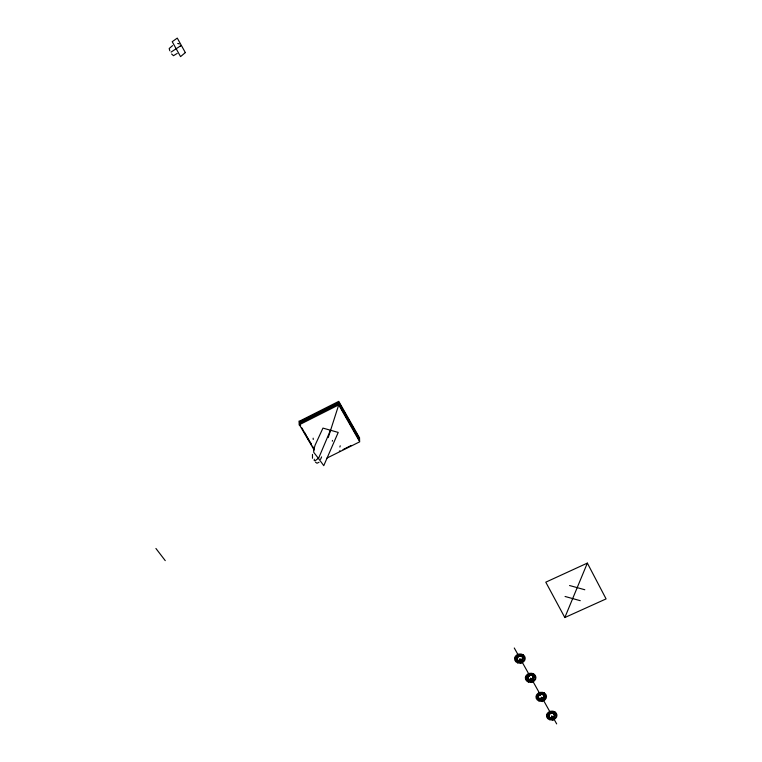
<?xml version="1.0" encoding="UTF-8"?>
<svg xmlns="http://www.w3.org/2000/svg" width="762" height="762" viewBox="0 0 762 762"><rect width="100%" height="100%" fill="white"/><g stroke="black" fill="none" stroke-linecap="round" stroke-linejoin="round"><path stroke-width="1.14" d="M332.337 441.188L332.47 440.417M314.325 459.21L314.23 460.524L315.087 460.81L318.678 458.057L330.46 430.197M339.881 447.027L340.214 445.808M328.251 437.55L338.719 404.898L359.74 441.798L327.003 458.048M312.468 454.4L312.496 458.276M320.526 459.4L321.602 456.895M543.963 697.449C545.144 690.953 533.848 696.23 540.21 699.097A2.248 0.648 1.9 0 0 541.068 699.287L541.363 699.287A2.21 0.591 -13.7 0 0 542.458 699.002A2.2 0.657 -29.5 0 0 543.373 698.392L543.963 697.449A2.219 0.867 -45 0 1 543.592 698.173M564.823 617.544L587.35 563.099L606.085 598.903L564.823 617.544L545.783 582.178L587.35 563.099M351.244 445.437L343.071 449.57M517.493 657.082C517.16 669.055 529.399 652.224 517.693 656.939A2.248 2.143 86 0 1 518.617 656.301A2.248 2.21 25.4 0 1 519.741 656.015L520.027 655.987A2.296 2.153 44.2 0 1 520.884 656.13A2.286 2.019 68.8 0 1 521.656 656.425L521.875 656.606A2.248 1.762 87.9 0 1 522.561 657.387A2.238 1.486 -75.4 0 1 522.856 658.339L522.837 658.53A2.248 1.181 -60.7 0 1 522.665 659.34A2.238 0.933 -45.1 0 1 522.284 660.006M554.031 716.89L554.631 715.337A2.2 1.41 -74.3 0 0 554.365 714.404C547.611 708.67 547.364 721.833 553.869 717.147A2.181 0.629 -29.5 0 1 552.945 717.747A2.2 0.552 -13.7 0 1 551.85 718.023L551.555 718.023A2.238 0.619 1.9 0 1 550.697 717.937M522.265 659.997L522.084 660.225A2.219 0.733 -29.6 0 1 521.151 660.844A2.229 0.657 -13.8 0 1 520.046 661.13L519.741 661.13A2.267 0.714 1.9 0 1 518.884 661.045A2.286 0.838 17.3 0 1 518.141 660.683L517.903 660.559A2.267 1.095 31.4 0 1 517.217 659.778A2.276 1.372 45.5 0 1 516.941 658.825L516.931 658.549A2.296 1.695 58.7 0 1 517.093 657.816A2.286 1.962 73.3 0 1 517.503 657.12M532.981 679.199L532.8 679.418A2.21 0.695 -29.6 0 1 531.876 680.028A2.219 0.619 -13.8 0 1 530.771 680.314L530.466 680.314A2.257 0.686 1.9 0 1 529.609 680.228A2.276 0.819 17.2 0 1 528.876 679.875L528.647 679.752A2.267 1.076 31.2 0 1 527.952 678.98A2.267 1.362 44.9 0 1 527.685 678.028C534.562 667.226 535.048 687.819 527.666 677.713A2.296 1.686 57.7 0 1 527.847 677.037A2.276 1.953 71.5 0 1 528.257 676.351L528.447 676.17A2.238 2.134 81.2 0 1 529.371 675.542A2.248 2.2 33.4 0 1 530.485 675.265L530.771 675.227A2.296 2.143 46.4 0 1 531.619 675.37A2.286 2 70 0 1 532.381 675.665L532.609 675.837A2.238 1.743 88.6 0 1 533.286 676.618A2.219 1.457 -75 0 1 533.571 677.561L533.562 677.789A2.238 1.153 -60.5 0 1 533.381 678.542A2.229 0.905 -45 0 1 533 679.199M319.04 462.239L317.002 463.248L315.497 462.182M543.563 698.125L541.915 699.135L540.21 699.097A2.267 0.791 17.1 0 1 539.486 698.84L539.258 698.716A2.257 1.057 30.9 0 1 538.572 697.954M177.213 53.407L173.498 55.693L171.612 53.997M171.088 52.083L180.88 45.672L180.261 45.987M172.555 45.634L169.183 48.511L169.812 50.787M299.628 421.977L338.757 402.241L359.664 438.969M299.542 422.891L338.747 403.117L359.683 439.912M338.719 404.898L299.38 424.729L314.163 450.047M516.407 660.254L516.655 661.321L515.217 658.111L522.761 654.729L524.246 657.92L522.761 654.729M527.056 679.266L527.399 680.504L525.961 677.304L533.476 673.951L534.962 677.142L533.476 673.951M532.676 677.332L534.819 676.38M537.743 698.354L538.02 699.468L536.581 696.268L544.068 692.963L545.544 696.144L544.068 692.963M548.402 717.375L548.516 718.223L547.078 715.023L554.536 711.756L556.012 714.927L554.536 711.756M339.366 451.075L339.966 450.828M177.67 43.51L178.194 43.586M565.061 596.475L580.263 600.685M569.566 585.521L584.816 589.75M542.096 698.735L541.792 697.563L541.096 697.725L542.477 699.011L542.23 698.03A2.934 2.496 -8.5 0 0 543.887 696.03M178.737 43.748L179.28 44.015M520.941 659.911L521.16 660.854A5.048 0.619 64.9 0 1 520.722 660.463L520.751 660.53M155.915 548.469L165.259 560.642M520.627 660.378L519.875 659.273L521.16 660.854L520.989 660.111M309.886 441.931L309.201 440.884M308.858 440.35L303.99 431.606M300.257 423.11L298.999 421.091L299.275 425.148M300.885 423.072L299.714 421.062L338.766 401.355L359.635 438.026M300.647 425.825L299.466 423.805L338.728 404.012L359.712 440.855M301.828 427.853L303.6 430.882M304.771 432.911L305.953 434.931M307.134 436.95L308.905 439.988M310.086 442.008L311.267 444.027M312.449 446.056L314.22 449.085M515.217 658.111L516.245 659.949M525.961 677.304L526.885 678.961M536.581 696.268L537.581 698.059M547.078 715.023L548.23 717.08M514.274 647.986L518.855 656.196M520.57 659.273L529.742 675.684M532.028 679.79L540.62 695.182M542.344 698.259L550.936 713.642M556.67 723.9L552.65 716.718L552.945 717.756L551.745 716.318L552.583 717.518A5.01 0.591 65.2 0 0 552.945 717.718L552.745 716.975M551.802 715.861L552.993 720.471M542.277 698.24L542.439 698.906M541.306 697.087L542.449 701.602M531.647 679.085L531.876 680.037L530.485 678.694L531.171 678.551L531.485 679.742A5.039 0.61 65 0 0 531.876 679.999L531.695 679.285M530.695 678.085L531.781 682.523M519.903 658.644L520.989 663.216M313.163 438.169L313.23 439.503M554.06 716.937A2.2 0.838 -44.9 0 0 554.479 716.29A2.21 1.095 -60.2 0 0 554.612 715.566L554.345 714.318A2.219 1.705 89.8 0 0 553.698 713.661L553.469 713.489A2.267 1.972 72.1 0 0 552.726 713.184A2.286 2.124 50.4 0 0 551.879 713.061L551.602 713.089A2.248 2.181 42.4 0 0 550.497 713.365A2.238 2.115 73.1 0 0 549.573 713.975L549.383 714.146A2.276 1.934 68.1 0 0 548.983 714.832A2.286 1.667 55.9 0 0 548.802 715.528L548.811 715.794A2.257 1.324 43.9 0 0 549.088 716.718A2.257 1.038 30.7 0 0 549.745 717.471L549.964 717.594A2.257 0.762 17 0 0 550.726 717.918M311.201 443.913A88.192 16.231 63.1 0 1 310.229 442.446M553.803 715.947A2.924 2.467 -8.6 0 1 553.536 716.223M548.745 715.566A2.924 2.467 -8.6 0 1 550.335 712.337A2.924 2.467 -8.6 0 1 554.107 713.413M538.258 696.82A2.934 2.496 -8.5 0 1 539.744 693.591A2.934 2.496 -8.5 0 1 543.544 694.487M542.468 698.964A5.02 0.6 65.1 0 1 542.068 698.668M543.973 697.535A2.219 1.124 -60.3 0 0 544.144 696.792L544.135 696.468A2.21 1.438 -74.7 0 0 543.887 695.611A2.229 1.724 89.2 0 0 543.211 694.858L542.982 694.687A2.276 1.991 71.1 0 0 542.23 694.382A2.286 2.134 48.5 0 0 541.382 694.258L541.106 694.287A2.248 2.191 38.8 0 0 539.991 694.563A2.238 2.124 76.9 0 0 539.067 695.182L538.877 695.354A2.276 1.943 69.8 0 0 538.477 696.049A2.286 1.676 56.8 0 0 538.296 696.744L538.305 697.02A2.267 1.343 44.4 0 0 538.591 697.954M533.305 677.056A2.953 2.524 -8.4 0 1 532.181 678.78M530.838 679.323A2.953 2.524 -8.4 0 1 529.59 679.304M527.647 677.856A2.953 2.524 -8.4 0 1 529.228 674.551A2.953 2.524 -8.4 0 1 533.057 675.656M522.57 658.044A2.962 2.562 -8.3 0 1 520.741 659.997M516.912 658.673A2.962 2.562 -8.3 0 1 518.493 655.33A2.962 2.562 -8.3 0 1 522.341 656.444M313.63 450.094L313.763 452.39A116.253 28.385 60.6 0 1 323.755 465.677L338.214 432.425L322.955 428.101L315.144 445.056L313.63 450.094M185.347 52.588L180.565 56.617L172.222 41.71L177.27 38.1L185.347 52.588M549.45 719.671A5.267 4.448 -8.6 0 0 556.955 714.994A5.267 4.448 -8.6 0 0 548.764 712.003A5.267 4.448 -8.6 0 0 549.45 719.671M538.963 700.945A5.286 4.505 -8.5 0 0 546.497 696.211A5.286 4.505 -8.5 0 0 538.248 693.182A5.286 4.505 -8.5 0 0 538.963 700.945M528.352 682.009A5.315 4.553 -8.4 0 0 535.915 677.208A5.315 4.553 -8.4 0 0 527.609 674.151A5.315 4.553 -8.4 0 0 528.352 682.009M517.627 662.845A5.344 4.61 -8.3 0 0 525.208 657.987A5.344 4.61 -8.3 0 0 516.846 654.891A5.344 4.61 -8.3 0 0 517.627 662.845M549.831 718.995A4.391 3.705 -8.6 0 0 556.079 715.089A4.391 3.705 -8.6 0 0 549.25 712.594A4.391 3.705 -8.6 0 0 549.831 718.995M539.344 700.259A4.41 3.753 -8.5 0 0 545.611 696.306A4.41 3.753 -8.5 0 0 538.744 693.782A4.41 3.753 -8.5 0 0 539.344 700.259M518.008 662.13A4.458 3.839 -8.3 0 0 524.323 658.082A4.458 3.839 -8.3 0 0 517.35 655.511A4.458 3.839 -8.3 0 0 518.008 662.13M528.733 681.304A4.429 3.8 -8.4 0 0 535.029 677.304A4.429 3.8 -8.4 0 0 528.104 674.761A4.429 3.8 -8.4 0 0 528.733 681.304M550.402 717.833A2.934 2.477 -8.6 0 0 554.631 715.299A2.934 2.477 -8.6 0 0 550.116 713.556A2.934 2.477 -8.6 0 0 550.402 717.833M539.915 699.087A2.943 2.505 -8.5 0 0 544.154 696.516A2.943 2.505 -8.5 0 0 539.61 694.754A2.943 2.505 -8.5 0 0 539.915 699.087M529.304 680.123A2.962 2.534 -8.4 0 0 533.562 677.523A2.962 2.534 -8.4 0 0 528.99 675.732A2.962 2.534 -8.4 0 0 529.304 680.123M518.57 660.93A2.972 2.562 -8.3 0 0 522.846 658.301A2.972 2.562 -8.3 0 0 518.236 656.501A2.972 2.562 -8.3 0 0 518.57 660.93"/></g></svg>
